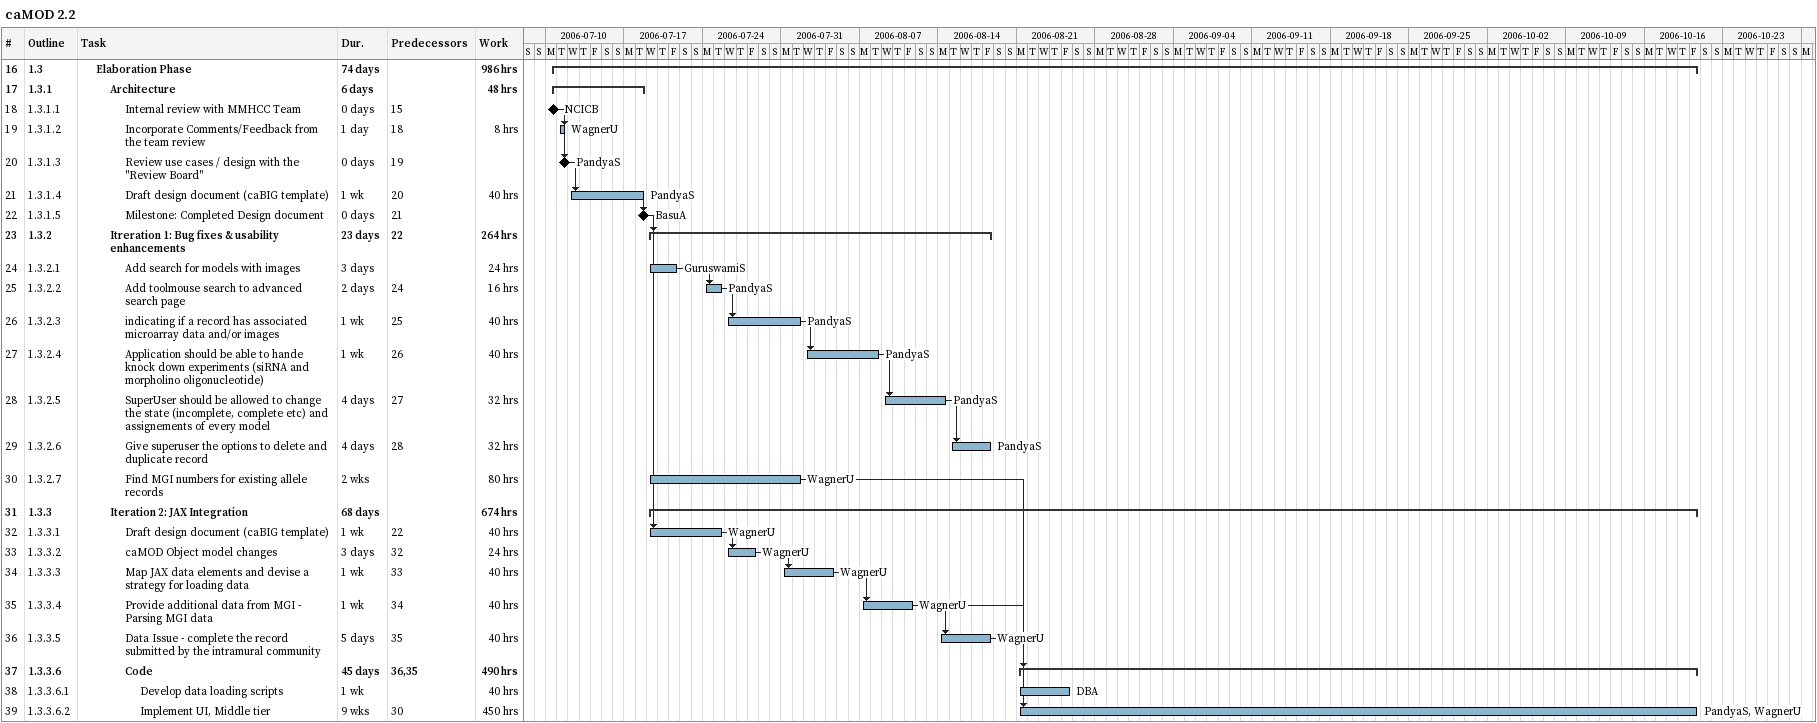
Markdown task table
caMOD 2.2

| ID | WBS | Task | Duration | Start | Finish | Predecessors | Resources | Work (h) |
|---|---|---|---|---|---|---|---|---|
| 16 | 1.3 | **Elaboration Phase** | 74d | 2006-07-10 | 2006-10-20 |  |  | 986 |
| 17 | 1.3.1 | **Architecture** | 6d | 2006-07-10 | 2006-07-18 |  |  | 48 |
| 18 | 1.3.1.1 | Internal review with MMHCC Team | 0d | 2006-07-10 | 2006-07-10 | 15 | NCICB |  |
| 19 | 1.3.1.2 | Incorporate Comments/Feedback from the team review | 1d | 2006-07-11 | 2006-07-11 | 18 | WagnerU | 8 |
| 20 | 1.3.1.3 | Review use cases / design with the "Review Board" | 0d | 2006-07-11 | 2006-07-11 | 19 | PandyaS |  |
| 21 | 1.3.1.4 | Draft design document (caBIG template) | 1w | 2006-07-12 | 2006-07-18 | 20 | PandyaS | 40 |
| 22 | 1.3.1.5 | Milestone: Completed Design document | 0d | 2006-07-18 | 2006-07-18 | 21 | BasuA |  |
| 23 | 1.3.2 | **Itreration 1: Bug fixes & usability enhancements** | 23d | 2006-07-19 | 2006-08-18 | 22 |  | 264 |
| 24 | 1.3.2.1 | Add search for models with images | 3d | 2006-07-19 | 2006-07-21 |  | GuruswamiS | 24 |
| 25 | 1.3.2.2 | Add toolmouse search to advanced search page | 2d | 2006-07-24 | 2006-07-25 | 24 | PandyaS | 16 |
| 26 | 1.3.2.3 | indicating if a record has associated microarray data and/or images | 1w | 2006-07-26 | 2006-08-01 | 25 | PandyaS | 40 |
| 27 | 1.3.2.4 | Application should be able to hande knock down experiments (siRNA and morpholino oligonucleotide) | 1w | 2006-08-02 | 2006-08-08 | 26 | PandyaS | 40 |
| 28 | 1.3.2.5 | SuperUser should be allowed to change the state (incomplete, complete etc) and assignements of every model | 4d | 2006-08-09 | 2006-08-14 | 27 | PandyaS | 32 |
| 29 | 1.3.2.6 | Give superuser the options to delete and duplicate record | 4d | 2006-08-15 | 2006-08-18 | 28 | PandyaS | 32 |
| 30 | 1.3.2.7 | Find MGI numbers for existing allele records | 2w | 2006-07-19 | 2006-08-01 |  | WagnerU | 80 |
| 31 | 1.3.3 | **Iteration 2: JAX Integration** | 68d | 2006-07-19 | 2006-10-20 |  |  | 674 |
| 32 | 1.3.3.1 | Draft design document (caBIG template) | 1w | 2006-07-19 | 2006-07-25 | 22 | WagnerU | 40 |
| 33 | 1.3.3.2 | caMOD Object model changes | 3d | 2006-07-26 | 2006-07-28 | 32 | WagnerU | 24 |
| 34 | 1.3.3.3 | Map JAX data elements and devise a strategy for loading data | 1w | 2006-07-31 | 2006-08-04 | 33 | WagnerU | 40 |
| 35 | 1.3.3.4 | Provide additional data from MGI - Parsing MGI data | 1w | 2006-08-07 | 2006-08-11 | 34 | WagnerU | 40 |
| 36 | 1.3.3.5 | Data Issue - complete the record submitted by the intramural community | 5d | 2006-08-14 | 2006-08-18 | 35 | WagnerU | 40 |
| 37 | 1.3.3.6 | **Code** | 45d | 2006-08-21 | 2006-10-20 | 36, 35 |  | 490 |
| 38 | 1.3.3.6.1 | Develop data loading scripts | 1w | 2006-08-21 | 2006-08-25 |  | DBA | 40 |
| 39 | 1.3.3.6.2 | Implement UI, Middle tier | 9w | 2006-08-21 | 2006-10-20 | 30 | PandyaS, WagnerU | 450 |
